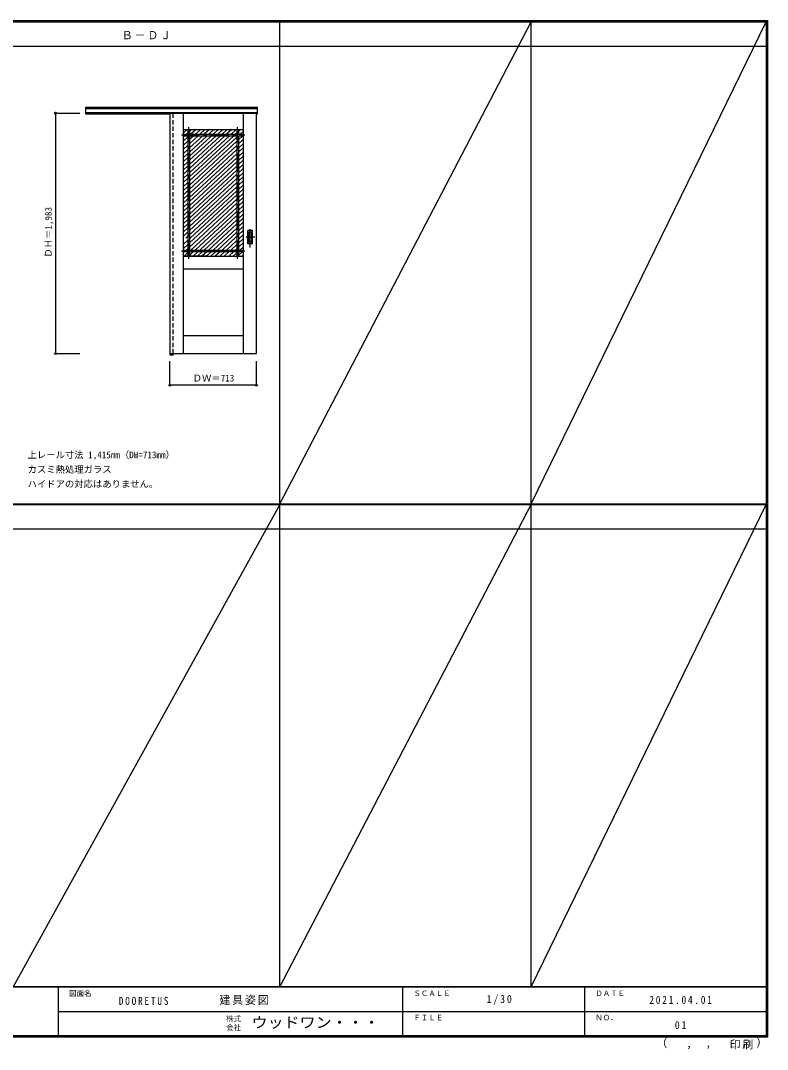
# Model space of a CAD drawing. Units: millimetres, scale not verified. Extents: x -6000 to 5700, y -4307 to 4175.
# Drawn here: x -460 to 5700, y -4307 to 4175 of the extents above; entities that cross this region are included whole.
import ezdxf
from ezdxf.enums import TextEntityAlignment as Align

# ---------------------------------------------------------------- set-up
doc = ezdxf.new("R2010")
doc.units = ezdxf.units.MM
doc.header["$LTSCALE"] = 30
doc.header["$PDMODE"] = 32
doc.header["$PDSIZE"] = 15
doc.linetypes.add('CHAIN1', pattern=[8, 5, -1, 1, -1])
doc.linetypes.add('DASHED1', pattern=[1.8, 1.2, -0.6])
for name, color, linetype in [('0-2_扉', 7, 'Continuous'), ('0-4_枠', 3, 'Continuous'), ('0-6_引手', 7, 'Continuous'), ('0-A_文字', 7, 'Continuous'), ('0-B_寸法', 4, 'Continuous'), ('0-C_ハッチ', 4, 'Continuous'), ('F-1_枠', 6, 'Continuous'), ('F-A_文字', 7, 'Continuous')]:
    doc.layers.add(name, color=color, linetype=linetype)
doc.styles.add('ＭＳ ゴシック', font='')
doc.styles.get('ＭＳ ゴシック').set_extended_font_data('MS Gothic')

msp = doc.modelspace()

# ---------------------------------------------------------------- linework, layer by layer
at = {"layer": '0-2_扉'}
for p, q in [((772, 3412), (772, 1429)), ((772, 3412), (1485, 3412)), ((882, 3412), (882, 1429)), ((1375, 3412), (1375, 1429)), ((1485, 1429), (1485, 3412)), ((882, 3277), (1375, 3277)), ((882, 3238.25), (1375, 3238.25)), ((882, 3225.75), (1375, 3225.75)), ((920.75, 3277), (920.75, 3238.25)), ((920.75, 3225.75), (920.75, 2283.25)), ((933.25, 3277), (933.25, 3238.25)), ((933.25, 3225.75), (933.25, 2283.25)), ((1323.75, 3277), (1323.75, 3238.25)), ((1323.75, 3225.75), (1323.75, 2283.25)), ((1336.25, 3277), (1336.25, 3238.25)), ((1336.25, 3225.75), (1336.25, 2283.25)), ((882, 2283.25), (1375, 2283.25)), ((882, 2270.75), (1375, 2270.75)), ((1071, 2232), (882, 2232)), ((887, 2232), (1375, 2232)), ((920.75, 2270.75), (920.75, 2232)), ((933.25, 2270.75), (933.25, 2232)), ((1323.75, 2270.75), (1323.75, 2232)), ((1336.25, 2270.75), (1336.25, 2232)), ((882, 2127), (1375, 2127)), ((882, 1579), (1375, 1579)), ((772, 1429), (1485, 1429))]:
    msp.add_line(p, q, dxfattribs=at)
at = {"layer": '0-2_扉', "linetype": 'CHAIN1'}
for p, q in [((866.81, 3232), (1390.28, 3232)), ((927, 2210.93), (927, 3297.57)), ((1330, 2210.93), (1330, 3297.57)), ((866.81, 2277), (1390.28, 2277))]:
    msp.add_line(p, q, dxfattribs=at)
at = {"layer": '0-4_枠'}
for p, q in [((78, 3462), (1493, 3462)), ((78, 3405), (78, 3462)), ((78, 3449), (1493, 3449)), ((78, 3417), (1493, 3417)), ((78, 3405), (772, 3405)), ((771, 3417), (771, 1420)), ((799, 3412), (799, 3417)), ((771, 1420), (799, 1420)), ((799, 1429), (799, 1420))]:
    msp.add_line(p, q, dxfattribs=at)
at = {"layer": '0-4_枠', "color": 4, "linetype": 'DASHED1'}
msp.add_line((799, 1429), (799, 3412), dxfattribs=at)
at = {"layer": '0-4_枠'}
msp.add_lwpolyline([(1485, 3405), (1493, 3405), (1493, 3462)], dxfattribs=at)
at = {"layer": '0-6_引手', "linetype": 'CHAIN1'}
for p, q in [((1434, 2304.29), (1434, 2475.14)), ((1472.07, 2389.52), (1399.56, 2389.52))]:
    msp.add_line(p, q, dxfattribs=at)
at = {"layer": '0-6_引手'}
for p, q in [((1453, 2444.52), (1415, 2444.52)), ((1415, 2334.52), (1415, 2444.52)), ((1446.5, 2428.52), (1421.5, 2428.52)), ((1421.5, 2350.52), (1421.5, 2428.52)), ((1446.5, 2350.52), (1446.5, 2428.52)), ((1453, 2334.52), (1453, 2444.52)), ((1453, 2334.52), (1415, 2334.52)), ((1446.5, 2350.52), (1421.5, 2350.52))]:
    msp.add_line(p, q, dxfattribs=at)
at = {"layer": '0-6_引手', "linetype": 'DASHED1'}
for p, q in [((1418, 2338.52), (1418, 2440.52)), ((1450, 2338.52), (1418, 2338.52))]:
    msp.add_line(p, q, dxfattribs=at)
msp.add_lwpolyline([(1450, 2338.52), (1450, 2440.52), (1418, 2440.52)], dxfattribs=at)
at = {"layer": '0-B_寸法'}
for p, q in [((-172, 3412), (-172, 1429)), ((-172, 3412), (28, 3412)), ((-172, 1429), (28, 1429)), ((772, 1168), (772, 1368)), ((1485, 1168), (1485, 1368)), ((1485, 1168), (772, 1168))]:
    msp.add_line(p, q, dxfattribs=at)
at = {"layer": '0-B_寸法', "color": 7}
for p in [(-172, 3412), (-172, 1429), (772, 1168), (1485, 1168)]:
    msp.add_point(p, dxfattribs=at)
at = {"layer": '0-C_ハッチ'}
for p, q in [((913.35, 3277), (882, 3247.97)), ((894.79, 3225.75), (882, 3213.9)), ((920.75, 3249.78), (908.29, 3238.25)), ((950.14, 3277), (933.25, 3261.36)), ((968.39, 3225.75), (933.25, 3193.22)), ((1041.98, 3225.75), (933.25, 3125.07)), ((1005.18, 3225.75), (933.25, 3159.14)), ((1078.78, 3225.75), (933.25, 3091)), ((1115.57, 3225.75), (933.25, 3056.93)), ((1152.37, 3225.75), (933.25, 3022.86)), ((1189.17, 3225.75), (933.25, 2988.79)), ((1225.97, 3225.75), (933.25, 2954.72)), ((1262.76, 3225.75), (933.25, 2920.65)), ((1299.56, 3225.75), (933.25, 2886.58)), ((986.94, 3277), (945.09, 3238.25)), ((1023.74, 3277), (981.89, 3238.25)), ((1060.53, 3277), (1018.68, 3238.25)), ((1097.33, 3277), (1055.48, 3238.25)), ((1134.13, 3277), (1092.28, 3238.25)), ((1170.92, 3277), (1129.07, 3238.25)), ((1207.72, 3277), (1165.87, 3238.25)), ((1244.52, 3277), (1202.67, 3238.25)), ((1281.32, 3277), (1239.47, 3238.25)), ((1318.11, 3277), (1276.26, 3238.25)), ((1323.75, 3248.15), (1313.06, 3238.25)), ((1354.91, 3277), (1336.25, 3259.72)), ((1336.36, 3225.75), (1336.25, 3225.65)), ((1373.15, 3225.75), (1336.25, 3191.58)), ((1375, 3261.53), (1349.86, 3238.25)), ((920.75, 3215.71), (882, 3179.83)), ((920.75, 3181.64), (882, 3145.76)), ((920.75, 3147.57), (882, 3111.69)), ((1323.75, 3214.08), (933.25, 2852.5)), ((1323.75, 3180.01), (933.25, 2818.43)), ((1323.75, 3145.94), (933.25, 2784.36)), ((1375, 3193.39), (1336.25, 3157.51)), ((1375, 3159.32), (1336.25, 3123.44)), ((920.75, 3113.5), (882, 3077.62)), ((920.75, 3079.43), (882, 3043.55)), ((1323.75, 3111.87), (933.25, 2750.29)), ((1323.75, 3077.79), (933.25, 2716.22)), ((1375, 3125.25), (1336.25, 3089.37)), ((1375, 3091.18), (1336.25, 3055.3)), ((1375, 3057.11), (1336.25, 3021.23)), ((920.75, 3045.36), (882, 3009.48)), ((920.75, 3011.29), (882, 2975.41)), ((920.75, 2977.21), (882, 2941.34)), ((1323.75, 3043.72), (933.25, 2682.15)), ((1323.75, 3009.65), (933.25, 2648.08)), ((1323.75, 2975.58), (933.25, 2614.01)), ((1375, 3023.04), (1336.25, 2987.16)), ((1375, 2988.96), (1336.25, 2953.08)), ((920.75, 2943.14), (882, 2907.26)), ((920.75, 2909.07), (882, 2873.19)), ((1323.75, 2941.51), (933.25, 2579.94)), ((1323.75, 2907.44), (933.25, 2545.87)), ((1375, 2954.89), (1336.25, 2919.01)), ((1375, 2920.82), (1336.25, 2884.94)), ((1375, 2886.75), (1336.25, 2850.87)), ((920.75, 2875), (882, 2839.12)), ((920.75, 2840.93), (882, 2805.05)), ((920.75, 2806.86), (882, 2770.98)), ((1323.75, 2873.37), (933.25, 2511.79)), ((1323.75, 2839.3), (933.25, 2477.72)), ((1323.75, 2805.23), (933.25, 2443.65)), ((1375, 2852.68), (1336.25, 2816.8)), ((1375, 2818.61), (1336.25, 2782.73)), ((920.75, 2772.79), (882, 2736.91)), ((920.75, 2738.72), (882, 2702.84)), ((1323.75, 2771.15), (933.25, 2409.58)), ((1323.75, 2737.08), (939.15, 2380.97)), ((1375, 2784.54), (1336.25, 2748.66)), ((1375, 2750.47), (1336.25, 2714.59)), ((1375, 2716.4), (1336.25, 2680.52)), ((920.75, 2704.65), (882, 2668.77)), ((920.75, 2670.58), (882, 2634.7)), ((920.75, 2636.5), (882, 2600.62)), ((1323.75, 2703.01), (933.25, 2341.44)), ((1323.75, 2668.94), (933.25, 2307.37)), ((1323.75, 2634.87), (944, 2283.25)), ((1375, 2682.32), (1336.25, 2646.44)), ((1375, 2648.25), (1336.25, 2612.37)), ((920.75, 2602.43), (882, 2566.55)), ((920.75, 2568.36), (882, 2532.48)), ((1323.75, 2600.8), (980.8, 2283.25)), ((1323.75, 2566.73), (1017.59, 2283.25)), ((1375, 2614.18), (1336.25, 2578.3)), ((1375, 2580.11), (1336.25, 2544.23)), ((1375, 2546.04), (1336.25, 2510.16)), ((920.75, 2534.29), (882, 2498.41)), ((920.75, 2500.22), (882, 2464.34)), ((920.75, 2466.15), (882, 2430.27)), ((1323.75, 2532.66), (1054.39, 2283.25)), ((1323.75, 2498.59), (1091.19, 2283.25)), ((1323.75, 2464.52), (1127.98, 2283.25)), ((1375, 2511.97), (1336.25, 2476.09)), ((1375, 2477.9), (1336.25, 2442.02)), ((920.75, 2432.08), (882, 2396.2)), ((920.75, 2398.01), (902.92, 2381.5)), ((1323.75, 2430.44), (1164.78, 2283.25)), ((1323.75, 2396.37), (1201.58, 2283.25)), ((1375, 2443.83), (1336.25, 2407.95)), ((1375, 2409.76), (1336.25, 2373.88)), ((1375, 2375.68), (1336.25, 2339.81)), ((887.8, 2367.5), (882, 2362.13)), ((920.75, 2363.94), (882, 2328.06)), ((920.75, 2329.86), (882, 2293.99)), ((920.75, 2295.79), (907.2, 2283.25)), ((1323.75, 2362.3), (1238.37, 2283.25)), ((1323.75, 2328.23), (1275.17, 2283.25)), ((1323.75, 2294.16), (1311.97, 2283.25)), ((1375, 2341.61), (1336.25, 2305.73)), ((1375, 2307.54), (1348.76, 2283.25)), ((893.7, 2270.75), (882, 2259.91)), ((920.75, 2261.72), (888.65, 2232)), ((967.3, 2270.75), (933.25, 2239.23)), ((1004.09, 2270.75), (962.24, 2232)), ((1040.89, 2270.75), (999.04, 2232)), ((1077.69, 2270.75), (1035.84, 2232)), ((1114.48, 2270.75), (1072.63, 2232)), ((1151.28, 2270.75), (1109.43, 2232)), ((1188.08, 2270.75), (1146.23, 2232)), ((1224.87, 2270.75), (1183.02, 2232)), ((1261.67, 2270.75), (1219.82, 2232)), ((1298.47, 2270.75), (1256.62, 2232)), ((1323.75, 2260.09), (1293.41, 2232)), ((1372.06, 2270.75), (1336.25, 2237.59)), ((1375, 2239.4), (1367.01, 2232))]:
    msp.add_line(p, q, dxfattribs=at)
at = {"layer": 'F-1_枠'}
for p, q in [((-6000, 4175), (5700, 4175)), ((-6000, 4170), (5700, 4170)), ((-6000, 4165), (5700, 4165)), ((1678, -3790), (1678, 4175)), ((3752, -3790), (3752, 4175)), ((5690, 4175), (5690, -4205)), ((5695, 4175), (5695, -4205)), ((5700, 4175), (5700, -4205)), ((-6000, 3965), (5700, 3965)), ((-6000, 190.5), (5700, 190.5)), ((-6000, 187.5), (5700, 187.5)), ((-6000, 184.5), (5700, 184.5)), ((-6000, -15.5), (5700, -15.5)), ((5700, -3790), (-6000, -3790)), ((5700, -3795), (-6000, -3795)), ((-150, -3795), (-150, -4195)), ((2690, -3795), (2690, -4195)), ((4190, -3795), (4190, -4195)), ((-150, -3995), (5690, -3995.01)), ((5700, -4195), (-6000, -4195)), ((5700, -4200), (-6000, -4200)), ((5700, -4205), (-6000, -4205))]:
    msp.add_line(p, q, dxfattribs=at)
at = {"layer": 'F-A_文字'}
for p, q in [((1678, 190.5), (3752, 4165)), ((3752, 190.5), (5690, 4165)), ((1678, 184.5), (-522, -3790)), ((1678, -3790), (3752, 184.5)), ((3752, -3790), (5690, 184.5))]:
    msp.add_line(p, q, dxfattribs=at)

# ---------------------------------------------------------------- texts
at = {"layer": '0-A_文字', "style": 'ＭＳ ゴシック'}
for s, p in [('上レール寸法 1,415mm（DW=713mm）', (-402, 550.5)), ('カスミ熱処理ガラス', (-402, 430.5)), ('ハイドアの対応はありません。', (-402, 310.5))]:
    msp.add_text(s, height=54.99, dxfattribs=at).set_placement(p, align=Align.BOTTOM_LEFT)
at = {"layer": '0-A_文字', "insert": (375.5, 4020), "char_height": 65.98, "attachment_point": 7, "style": 'ＭＳ ゴシック'}
msp.add_mtext('\\T1.17;Ｂ－ＤＪ', dxfattribs=at)
at = {"layer": '0-B_寸法', "color": 7, "style": 'ＭＳ ゴシック'}
msp.add_text('ＤＨ＝1,983', height=54.99, rotation=90, dxfattribs=at).set_placement((-187, 2220.25), align=Align.BOTTOM_LEFT)
msp.add_text('ＤＷ＝713', height=54.99, dxfattribs=at).set_placement((959.75, 1183), align=Align.BOTTOM_LEFT)
at = {"layer": 'F-A_文字', "style": 'ＭＳ ゴシック'}
for s, height, p in [('図面名', 43.99, (-60, -3880)), ('ＳＣＡＬＥ', 43.99, (2780, -3880)), ('ＤＡＴＥ', 43.99, (4280, -3880)), ('株式', 43.99, (1235, -4089)), ('ＦＩＬＥ', 43.99, (2780, -4080)), ('ＮＯ．', 43.99, (4280, -4080)), ('会社', 43.99, (1235, -4161)), ('（', 65.98, (4784.03, -4308.31)), ('）', 65.98, (5608.4, -4304.13)), (',', 65.98, (5031.28, -4308.31)), (',', 65.98, (5190.2, -4305.53))]:
    msp.add_text(s, height=height, dxfattribs=at).set_placement(p, align=Align.BOTTOM_LEFT)
at = {"layer": 'F-A_文字', "style": 'ＭＳ ゴシック', "width": 1.1}
msp.add_text('ウッドワン・・・', height=87.98, dxfattribs=at).set_placement((1445, -4155), align=Align.BOTTOM_LEFT)
at = {"layer": 'F-A_文字', "char_height": 65.98, "attachment_point": 7, "style": 'ＭＳ ゴシック'}
for s, insert in [('\\T1.39;\\W0.85;DOORETUS', (350, -3940.79)), ('\\T1.17;建具姿図', (1180.42, -3940)), ('\\T1.38;\\W0.9;1/30', (3383.75, -3940)), ('\\T1.39;\\W0.85;2021.04.01', (4726.25, -3932.5)), ('\\T1.36;\\W0.9;01', (4936.25, -4140)), ('\\T1.17;印刷', (5388.15, -4306.92))]:
    msp.add_mtext(s, dxfattribs=dict(at, insert=insert))

doc.saveas('drawing.dxf')
